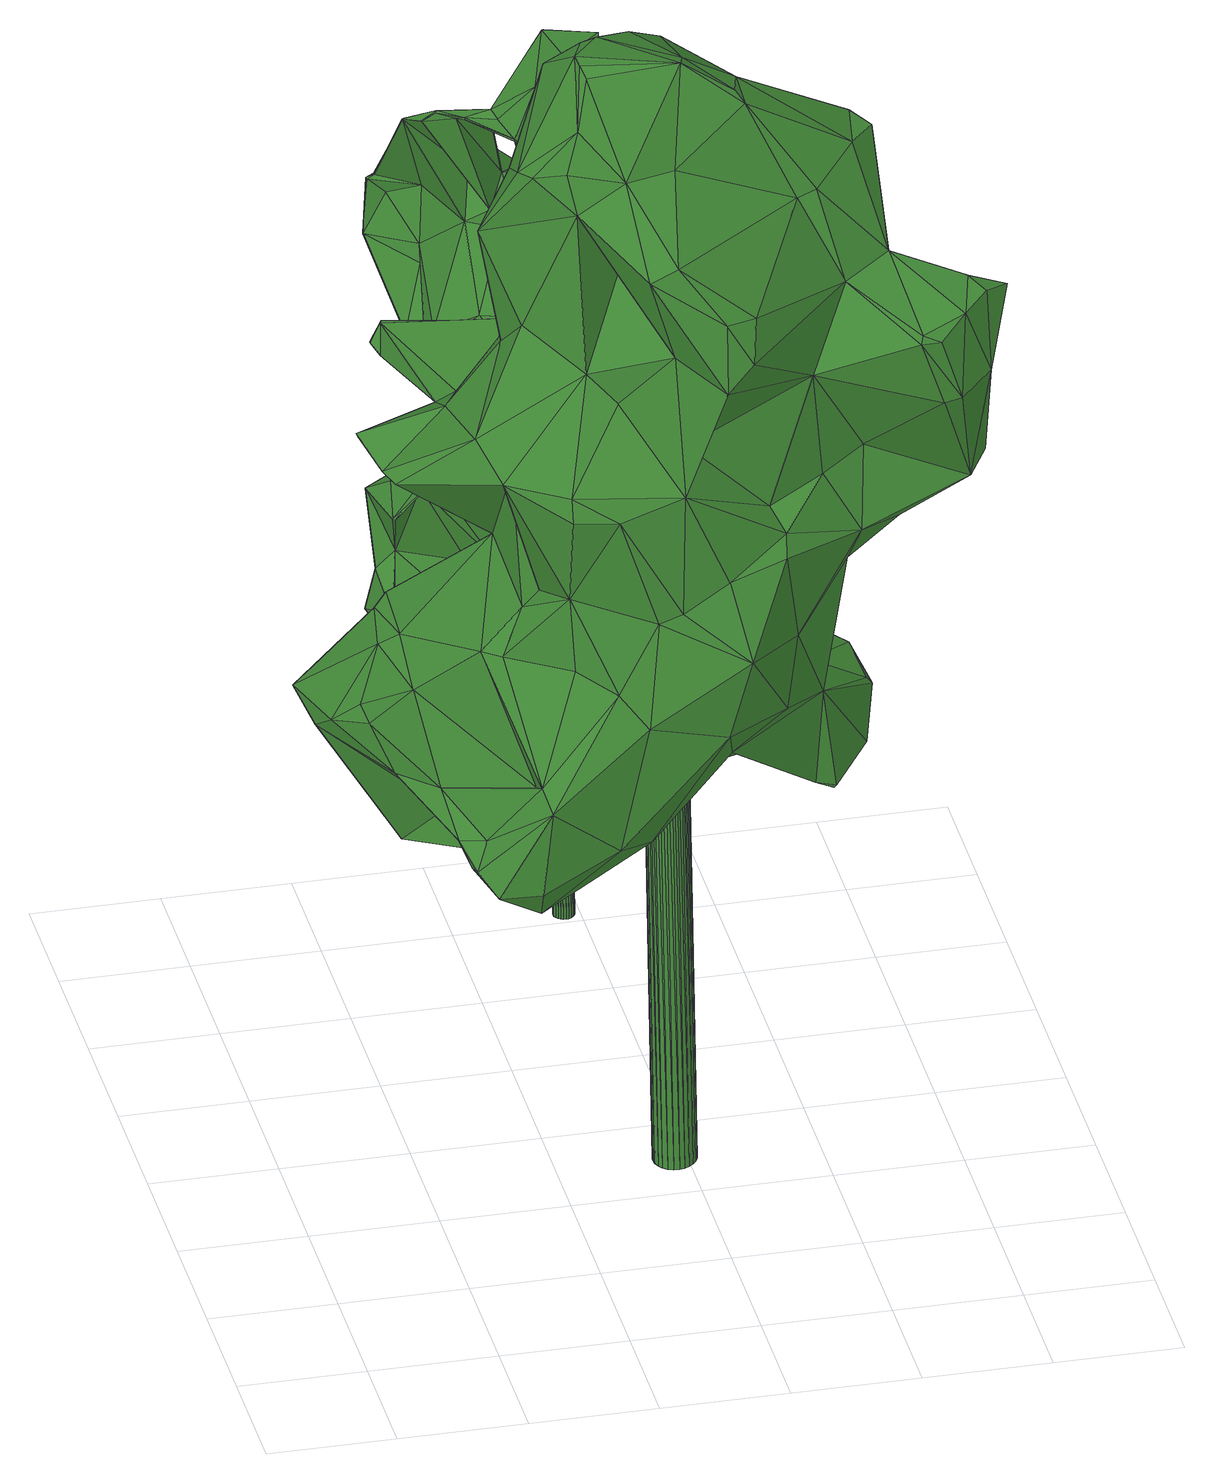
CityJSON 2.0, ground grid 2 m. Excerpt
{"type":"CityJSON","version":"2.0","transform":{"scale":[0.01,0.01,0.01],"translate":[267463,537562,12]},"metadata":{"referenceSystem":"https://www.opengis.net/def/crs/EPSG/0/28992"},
"CityObjects":{
"tree1":{"type":"SolitaryVegetationObject","attributes":{"gtid":84,"crown_width_m":9.64,"crown_median_z":24.46,"crown_r50_m":0.431,"crown_porosity":0.879,"trunk_H_m":11.35,"trunk_DBH_m":0.662,"trunk_radius_m":0.331,"trunk_base_height_m":13.11,"original_gtid":"89"},"geometry":[{"type":"Solid","lod":"3","boundaries":[[[[0,1,2]],[[3,4,5]],[[6,7,8]],[[9,10,11]],[[12,13,14]],[[15,16,17]],[[18,19,20]],[[21,22,23]],[[24,25,26]],[[27,28,29]],[[30,29,28]],[[24,31,25]],[[32,33,34]],[[21,35,36]],[[25,31,37]],[[38,39,40]],[[41,42,43]],[[44,45,46]],[[11,7,9]],[[47,48,49]],[[50,51,8]],[[52,53,54]],[[1,55,56]],[[0,55,1]],[[57,58,59]],[[60,61,62]],[[9,6,10]],[[63,10,6]],[[64,65,66]],[[17,67,68]],[[69,17,68]],[[70,71,72]],[[18,52,54]],[[73,74,75]],[[71,70,76]],[[77,76,70]],[[78,79,80]],[[81,82,83]],[[27,29,84]],[[85,86,77]],[[45,87,46]],[[64,19,88]],[[89,90,70]],[[63,6,80]],[[50,80,51]],[[91,92,4]],[[53,52,44]],[[93,81,83]],[[8,94,95]],[[46,87,96]],[[50,97,98]],[[8,7,94]],[[78,80,50]],[[78,50,98]],[[62,61,99]],[[100,101,102]],[[53,88,19]],[[61,42,41]],[[6,8,51]],[[99,103,62]],[[104,105,56]],[[106,107,108]],[[6,51,80]],[[109,98,97]],[[109,110,98]],[[73,111,112]],[[73,112,56]],[[113,47,49]],[[6,9,7]],[[50,8,95]],[[114,115,116]],[[117,35,31]],[[118,119,120]],[[26,121,24]],[[94,122,97]],[[94,97,95]],[[110,123,59]],[[83,124,125]],[[69,92,17]],[[109,123,110]],[[125,93,83]],[[14,13,126]],[[26,127,121]],[[128,12,129]],[[50,95,97]],[[130,131,132]],[[122,109,97]],[[133,134,40]],[[135,42,136]],[[137,138,139]],[[140,141,142]],[[2,130,63]],[[143,144,135]],[[2,79,0]],[[145,43,146]],[[147,148,149]],[[150,151,152]],[[153,154,155]],[[155,154,156]],[[10,130,132]],[[10,63,130]],[[90,157,73]],[[154,75,74]],[[154,74,57]],[[103,158,62]],[[47,30,159]],[[160,122,161]],[[160,161,162]],[[5,68,163]],[[5,163,164]],[[68,67,163]],[[165,112,111]],[[52,45,44]],[[166,167,7]],[[7,167,94]],[[122,94,167]],[[122,167,166]],[[161,122,166]],[[168,74,73]],[[26,25,169]],[[152,169,25]],[[150,170,171]],[[54,19,18]],[[172,55,173]],[[5,164,174]],[[77,175,85]],[[176,5,174]],[[90,89,34]],[[90,34,177]],[[115,149,148]],[[84,88,27]],[[89,70,72]],[[178,107,13]],[[100,13,107]],[[176,179,3]],[[30,47,113]],[[180,31,181]],[[182,177,112]],[[92,69,4]],[[53,19,54]],[[183,184,185]],[[186,185,184]],[[12,14,187]],[[30,113,188]],[[189,190,191]],[[127,190,189]],[[49,115,114]],[[113,114,188]],[[192,140,179]],[[179,140,142]],[[27,88,193]],[[194,195,196]],[[38,40,197]],[[169,152,151]],[[27,193,198]],[[181,23,199]],[[200,201,39]],[[29,30,188]],[[44,202,53]],[[49,114,113]],[[203,204,18]],[[188,114,29]],[[29,114,84]],[[126,205,14]],[[175,206,207]],[[175,207,208]],[[114,116,209]],[[164,163,176]],[[185,136,60]],[[179,176,67]],[[67,176,163]],[[183,62,158]],[[52,204,45]],[[112,34,104]],[[112,104,56]],[[2,63,79]],[[178,210,108]],[[178,13,128]],[[203,211,204]],[[121,127,212]],[[140,213,141]],[[88,84,214]],[[89,184,215]],[[76,216,71]],[[24,121,212]],[[93,217,81]],[[178,108,107]],[[73,157,218]],[[164,176,174]],[[168,57,74]],[[219,202,46]],[[123,220,57]],[[59,123,57]],[[221,23,222]],[[223,224,225]],[[211,87,45]],[[177,182,165]],[[226,220,227]],[[123,227,220]],[[216,76,137]],[[69,68,5]],[[147,43,145]],[[166,228,191]],[[53,229,193]],[[148,116,115]],[[221,222,230]],[[221,230,198]],[[231,232,233]],[[2,134,131]],[[39,119,200]],[[222,201,234]],[[85,175,208]],[[39,201,133]],[[40,39,133]],[[234,201,200]],[[111,218,165]],[[196,235,15]],[[234,230,222]],[[181,21,23]],[[42,236,43]],[[183,60,62]],[[183,185,60]],[[190,26,151]],[[138,237,195]],[[238,158,103]],[[183,158,238]],[[28,239,240]],[[145,146,143]],[[179,67,178]],[[179,178,233]],[[104,34,105]],[[196,77,86]],[[212,117,24]],[[181,35,21]],[[239,198,230]],[[239,230,234]],[[136,186,241]],[[36,117,212]],[[31,180,37]],[[1,40,134]],[[1,134,2]],[[5,4,69]],[[70,90,206]],[[176,3,5]],[[241,186,72]],[[184,238,215]],[[242,208,75]],[[73,75,208]],[[166,191,161]],[[135,136,243]],[[148,145,66]],[[148,66,65]],[[147,145,148]],[[28,240,30]],[[215,244,89]],[[197,33,32]],[[98,110,58]],[[216,137,143]],[[208,207,90]],[[64,66,137]],[[102,126,13]],[[193,229,198]],[[31,35,181]],[[25,37,245]],[[25,245,152]],[[82,124,83]],[[198,28,27]],[[211,203,20]],[[18,20,203]],[[91,246,247]],[[196,247,246]],[[220,154,57]],[[127,189,212]],[[212,189,36]],[[132,217,10]],[[241,72,71]],[[70,206,77]],[[175,77,206]],[[59,58,110]],[[134,133,131]],[[133,248,131]],[[120,119,244]],[[88,214,64]],[[112,165,182]],[[84,114,209]],[[56,172,73]],[[218,111,73]],[[165,218,177]],[[90,177,218]],[[32,34,249]],[[26,190,127]],[[13,12,128]],[[46,202,44]],[[118,240,119]],[[239,119,240]],[[77,237,76]],[[250,237,77]],[[250,77,196]],[[250,196,195]],[[220,226,154]],[[160,162,251]],[[179,4,3]],[[91,4,179]],[[87,231,96]],[[36,189,124]],[[13,100,102]],[[251,171,170]],[[96,231,233]],[[150,152,245]],[[46,96,129]],[[242,75,154]],[[129,219,46]],[[223,102,224]],[[185,186,136]],[[45,204,211]],[[250,195,237]],[[198,229,199]],[[64,214,65]],[[141,91,142]],[[142,91,179]],[[92,91,196]],[[92,196,15]],[[194,246,213]],[[252,37,205]],[[227,225,226]],[[224,253,106]],[[224,106,226]],[[102,253,224]],[[198,199,221]],[[197,105,33]],[[211,231,87]],[[125,228,93]],[[0,78,173]],[[120,244,215]],[[38,249,89]],[[197,249,38]],[[183,238,184]],[[186,184,89]],[[228,125,189]],[[149,41,147]],[[41,43,147]],[[192,179,231]],[[125,124,189]],[[138,20,64]],[[197,32,249]],[[198,239,28]],[[254,255,222]],[[0,79,78]],[[24,117,31]],[[256,65,257]],[[67,210,178]],[[53,193,88]],[[64,20,19]],[[65,214,257]],[[122,251,109]],[[160,251,122]],[[178,128,129]],[[181,229,258]],[[202,219,53]],[[129,96,233]],[[178,129,233]],[[89,249,34]],[[253,102,101]],[[101,100,253]],[[155,156,108]],[[60,42,61]],[[81,254,82]],[[108,210,16]],[[115,99,259]],[[115,259,149]],[[260,238,103]],[[103,99,260]],[[115,49,48]],[[99,48,260]],[[115,48,99]],[[150,190,151]],[[169,151,26]],[[17,261,15]],[[36,124,82]],[[196,91,247]],[[138,137,237]],[[141,246,91]],[[213,246,141]],[[20,231,211]],[[138,231,20]],[[177,34,112]],[[190,171,251]],[[162,190,251]],[[102,223,126]],[[100,107,253]],[[106,253,107]],[[120,215,262]],[[263,262,215]],[[225,224,226]],[[64,139,138]],[[137,139,64]],[[187,258,53]],[[187,53,219]],[[30,262,159]],[[48,47,159]],[[34,33,105]],[[136,42,60]],[[16,155,108]],[[236,135,144]],[[180,258,14]],[[237,137,76]],[[2,131,130]],[[89,264,38]],[[145,137,66]],[[190,162,161]],[[228,189,191]],[[92,261,17]],[[15,261,92]],[[187,14,258]],[[181,258,180]],[[186,89,72]],[[143,146,144]],[[225,227,252]],[[241,243,136]],[[37,252,245]],[[150,252,227]],[[241,71,265]],[[245,252,150]],[[80,79,63]],[[238,260,263]],[[238,263,215]],[[61,41,149]],[[149,259,61]],[[99,61,259]],[[0,173,55]],[[228,166,266]],[[228,266,93]],[[22,222,23]],[[166,7,266]],[[196,246,194]],[[140,267,213]],[[192,267,140]],[[209,257,214]],[[85,235,86]],[[208,235,85]],[[208,242,235]],[[196,86,235]],[[266,7,217]],[[208,90,73]],[[90,218,157]],[[191,190,161]],[[190,150,171]],[[56,55,172]],[[231,179,232]],[[180,205,37]],[[206,90,207]],[[268,22,36]],[[219,269,187]],[[12,187,269]],[[129,269,219]],[[12,269,129]],[[21,36,22]],[[268,222,22]],[[38,264,39]],[[39,264,270]],[[270,264,244]],[[244,264,89]],[[1,105,40]],[[98,173,78]],[[58,173,98]],[[58,172,173]],[[201,255,133]],[[254,133,255]],[[131,254,81]],[[248,254,131]],[[133,254,248]],[[159,262,260]],[[263,260,262]],[[159,260,48]],[[262,118,120]],[[118,262,240]],[[30,240,262]],[[225,205,223]],[[16,210,17]],[[271,267,138]],[[168,58,57]],[[266,217,93]],[[131,81,217]],[[131,217,132]],[[7,11,217]],[[10,217,11]],[[109,251,123]],[[221,199,23]],[[235,242,153]],[[235,153,15]],[[17,210,67]],[[201,222,255]],[[209,214,84]],[[270,244,119]],[[270,119,39]],[[234,200,119]],[[234,119,239]],[[153,242,154]],[[15,155,16]],[[153,155,15]],[[222,268,82]],[[82,254,222]],[[36,82,268]],[[197,40,105]],[[172,58,168]],[[172,168,73]],[[256,148,65]],[[195,194,271]],[[137,145,143]],[[56,105,1]],[[251,170,123]],[[227,170,150]],[[123,170,227]],[[156,106,108]],[[154,106,156]],[[226,106,154]],[[257,209,116]],[[256,116,148]],[[256,257,116]],[[252,205,225]],[[180,14,205]],[[223,205,126]],[[36,35,117]],[[233,232,179]],[[42,135,236]],[[144,146,43]],[[43,236,144]],[[135,243,241]],[[138,267,231]],[[231,267,192]],[[135,265,143]],[[216,265,71]],[[143,265,216]],[[241,265,135]],[[199,229,181]],[[258,229,53]],[[195,271,138]],[[18,204,52]],[[194,213,267]],[[271,194,267]],[[272,273,274]],[[272,274,275]],[[275,274,276]],[[275,276,277]],[[274,273,278]],[[274,278,276]],[[276,278,279]],[[276,279,277]],[[278,273,280]],[[278,280,279]],[[279,280,281]],[[279,281,277]],[[280,273,282]],[[280,282,281]],[[281,282,283]],[[281,283,277]],[[282,273,284]],[[282,284,283]],[[283,284,285]],[[283,285,277]],[[284,273,286]],[[284,286,285]],[[285,286,287]],[[285,287,277]],[[286,273,288]],[[286,288,287]],[[287,288,289]],[[287,289,277]],[[288,273,290]],[[288,290,289]],[[289,290,291]],[[289,291,277]],[[290,273,292]],[[290,292,291]],[[291,292,293]],[[291,293,277]],[[292,273,294]],[[292,294,293]],[[293,294,295]],[[293,295,277]],[[294,273,296]],[[294,296,295]],[[295,296,297]],[[295,297,277]],[[296,273,298]],[[296,298,297]],[[297,298,299]],[[297,299,277]],[[298,273,300]],[[298,300,299]],[[299,300,301]],[[299,301,277]],[[300,273,302]],[[300,302,301]],[[301,302,303]],[[301,303,277]],[[302,273,304]],[[302,304,303]],[[303,304,305]],[[303,305,277]],[[304,273,306]],[[304,306,305]],[[305,306,307]],[[305,307,277]],[[306,273,308]],[[306,308,307]],[[307,308,309]],[[307,309,277]],[[308,273,310]],[[308,310,309]],[[309,310,311]],[[309,311,277]],[[310,273,312]],[[310,312,311]],[[311,312,313]],[[311,313,277]],[[312,273,314]],[[312,314,313]],[[313,314,315]],[[313,315,277]],[[314,273,316]],[[314,316,315]],[[315,316,317]],[[315,317,277]],[[316,273,318]],[[316,318,317]],[[317,318,319]],[[317,319,277]],[[318,273,320]],[[318,320,319]],[[319,320,321]],[[319,321,277]],[[320,273,272]],[[320,272,321]],[[321,272,275]],[[321,275,277]]]]}]},
"tree2":{"type":"SolitaryVegetationObject","attributes":{"gtid":216,"crown_width_m":5.28,"crown_median_z":23.49,"crown_r50_m":0.285,"crown_porosity":0.899,"trunk_H_m":10.53,"trunk_DBH_m":0.324,"trunk_radius_m":0.162,"trunk_base_height_m":12.96,"original_gtid":"237"},"geometry":[{"type":"Solid","lod":"3","boundaries":[[[[322,323,324]],[[325,326,327]],[[328,329,330]],[[331,332,333]],[[334,335,336]],[[337,338,339]],[[340,341,342]],[[338,343,344]],[[343,345,346]],[[343,347,345]],[[348,349,333]],[[350,351,352]],[[353,354,355]],[[356,355,354]],[[357,330,358]],[[359,360,361]],[[362,363,364]],[[365,332,331]],[[366,367,326]],[[368,369,370]],[[371,372,373]],[[371,374,375]],[[376,377,378]],[[379,338,380]],[[381,382,383]],[[384,385,386]],[[387,329,328]],[[341,388,389]],[[390,391,392]],[[368,370,393]],[[367,394,395]],[[347,396,345]],[[397,398,399]],[[400,401,402]],[[403,404,405]],[[357,328,330]],[[406,407,364]],[[408,391,409]],[[410,411,351]],[[344,412,380]],[[382,381,413]],[[380,412,414]],[[340,415,416]],[[338,344,380]],[[417,418,419]],[[387,328,420]],[[421,413,381]],[[370,422,393]],[[416,423,424]],[[425,426,427]],[[345,396,426]],[[428,429,430]],[[419,431,432]],[[433,434,435]],[[370,436,437]],[[324,438,322]],[[324,439,438]],[[440,441,442]],[[443,418,417]],[[383,382,444]],[[445,422,446]],[[447,446,422]],[[370,413,423]],[[370,423,416]],[[432,448,417]],[[417,448,449]],[[450,367,451]],[[429,452,453]],[[448,431,449]],[[454,350,352]],[[455,456,457]],[[392,414,458]],[[459,392,458]],[[380,414,379]],[[460,461,462]],[[463,464,465]],[[359,466,467]],[[468,467,466]],[[382,413,370]],[[448,432,431]],[[451,367,395]],[[469,449,431]],[[431,419,469]],[[404,383,433]],[[470,346,471]],[[341,457,388]],[[455,457,341]],[[455,341,340]],[[357,472,473]],[[364,474,475]],[[363,474,364]],[[476,427,477]],[[387,478,329]],[[416,455,340]],[[346,412,344]],[[343,346,344]],[[377,479,480]],[[481,399,482]],[[481,482,483]],[[334,484,335]],[[485,486,334]],[[485,487,454]],[[352,479,484]],[[335,479,377]],[[352,484,334]],[[486,352,334]],[[377,376,336]],[[377,336,335]],[[378,480,351]],[[378,377,480]],[[488,376,411]],[[486,485,454]],[[479,351,480]],[[479,352,351]],[[479,335,484]],[[345,489,471]],[[352,486,454]],[[322,420,323]],[[349,348,433]],[[490,453,491]],[[455,416,424]],[[476,492,427]],[[444,434,433]],[[419,440,469]],[[387,493,478]],[[494,495,496]],[[417,419,432]],[[340,497,415]],[[498,499,405]],[[388,456,500]],[[340,342,462]],[[342,501,462]],[[502,503,493]],[[357,358,472]],[[424,436,456]],[[424,456,455]],[[329,385,384]],[[478,385,329]],[[504,505,446]],[[390,506,382]],[[357,507,328]],[[357,473,507]],[[374,508,509]],[[406,443,407]],[[510,355,511]],[[375,512,513]],[[440,442,469]],[[450,503,327]],[[450,327,367]],[[489,514,471]],[[514,489,515]],[[348,333,498]],[[516,517,505]],[[516,505,504]],[[518,519,473]],[[475,466,359]],[[483,482,487]],[[440,494,520]],[[512,375,460]],[[353,521,483]],[[327,326,367]],[[522,324,323]],[[369,436,370]],[[473,472,325]],[[523,328,507]],[[524,510,525]],[[429,428,526]],[[356,511,355]],[[454,487,350]],[[430,425,428]],[[353,467,521]],[[498,405,404]],[[436,405,499]],[[403,424,527]],[[444,433,383]],[[528,426,529]],[[365,435,437]],[[415,447,416]],[[370,416,447]],[[530,411,410]],[[445,391,408]],[[362,364,407]],[[331,435,365]],[[429,490,430]],[[453,490,429]],[[498,333,332]],[[360,362,531]],[[360,363,362]],[[490,532,425]],[[490,425,430]],[[411,530,488]],[[488,530,524]],[[397,533,398]],[[465,533,397]],[[415,497,447]],[[409,391,390]],[[466,474,534]],[[379,414,445]],[[473,325,518]],[[427,426,477]],[[429,491,535]],[[325,327,518]],[[503,518,327]],[[519,518,503]],[[420,397,323]],[[498,404,348]],[[403,383,404]],[[403,381,383]],[[421,424,423]],[[332,499,498]],[[452,536,453]],[[503,450,493]],[[452,537,536]],[[538,536,537]],[[419,494,440]],[[413,421,423]],[[331,333,433]],[[457,456,388]],[[519,507,473]],[[462,497,340]],[[507,519,463]],[[445,414,391]],[[478,493,450]],[[500,456,436]],[[509,462,461]],[[395,394,386]],[[539,386,394]],[[395,386,451]],[[539,384,386]],[[347,343,396]],[[540,541,359]],[[463,519,503]],[[372,542,543]],[[452,538,537]],[[502,493,387]],[[442,441,361]],[[375,374,460]],[[544,508,371]],[[492,476,337]],[[465,507,463]],[[540,441,520]],[[372,371,375]],[[545,513,512]],[[543,542,339]],[[396,477,426]],[[405,436,403]],[[499,437,436]],[[397,481,323]],[[338,396,343]],[[460,374,461]],[[513,545,368]],[[513,368,393]],[[543,338,446]],[[492,428,425]],[[492,425,427]],[[546,506,547]],[[446,505,548]],[[446,548,543]],[[366,549,539]],[[403,436,424]],[[501,512,460]],[[501,460,462]],[[441,440,520]],[[409,550,408]],[[469,551,449]],[[494,419,418]],[[404,433,348]],[[403,527,381]],[[376,488,525]],[[389,388,500]],[[437,499,365]],[[429,535,452]],[[332,365,499]],[[362,407,531]],[[443,531,407]],[[468,482,467]],[[513,491,542]],[[370,437,435]],[[475,474,466]],[[461,374,509]],[[439,552,438]],[[464,552,439]],[[544,517,508]],[[371,508,374]],[[553,554,408]],[[554,553,491]],[[555,534,474]],[[337,339,542]],[[418,495,494]],[[472,326,325]],[[523,420,328]],[[465,420,523]],[[523,507,465]],[[465,397,420]],[[556,402,481]],[[400,402,556]],[[342,341,389]],[[492,526,428]],[[555,474,363]],[[393,408,554]],[[510,557,355]],[[524,557,510]],[[535,491,453]],[[360,557,530]],[[338,445,446]],[[379,445,338]],[[558,398,482]],[[399,558,482]],[[398,558,399]],[[481,402,323]],[[324,522,401]],[[439,401,464]],[[324,401,439]],[[323,402,522]],[[544,371,373]],[[512,501,545]],[[509,508,516]],[[517,516,508]],[[497,516,504]],[[482,468,559]],[[368,560,369]],[[452,535,538]],[[536,535,453]],[[538,535,536]],[[375,513,372]],[[491,553,532]],[[368,545,560]],[[513,542,372]],[[406,496,495]],[[543,339,338]],[[555,360,410]],[[555,363,360]],[[369,560,389]],[[359,355,557]],[[521,467,398]],[[398,467,482]],[[539,549,384]],[[329,384,549]],[[382,506,444]],[[521,398,400]],[[556,521,400]],[[481,483,556]],[[464,533,465]],[[543,548,372]],[[359,441,540]],[[397,399,481]],[[406,541,540]],[[434,444,546]],[[359,467,355]],[[355,467,353]],[[546,444,506]],[[544,373,372]],[[435,561,370]],[[459,562,392]],[[540,520,496]],[[494,496,520]],[[556,483,521]],[[531,361,360]],[[333,349,433]],[[331,433,435]],[[463,552,464]],[[425,529,426]],[[514,532,458]],[[532,563,458]],[[382,370,390]],[[442,361,531]],[[503,552,463]],[[396,564,477]],[[392,391,414]],[[370,447,422]],[[462,516,497]],[[337,476,564]],[[434,546,547]],[[390,547,506]],[[390,392,547]],[[509,516,462]],[[425,532,515]],[[477,564,476]],[[367,366,394]],[[539,394,366]],[[436,369,500]],[[530,410,360]],[[485,356,565]],[[560,545,389]],[[389,501,342]],[[501,389,545]],[[417,551,443]],[[531,443,551]],[[500,369,389]],[[336,525,334]],[[376,525,336]],[[449,551,417]],[[334,525,485]],[[485,525,356]],[[511,356,525]],[[359,361,441]],[[450,385,478]],[[386,385,451]],[[450,451,385]],[[565,487,485]],[[553,408,550]],[[406,540,496]],[[541,566,359]],[[330,329,549]],[[406,566,541]],[[554,491,393]],[[393,491,513]],[[401,533,464]],[[491,532,490]],[[526,491,429]],[[487,482,559]],[[406,495,443]],[[443,495,418]],[[426,528,345]],[[515,345,528]],[[530,557,524]],[[378,351,411]],[[337,542,567]],[[337,567,492]],[[505,517,548]],[[470,471,514]],[[466,534,468]],[[398,533,400]],[[559,468,534]],[[559,534,487]],[[381,527,421]],[[424,421,527]],[[412,346,470]],[[555,410,350]],[[350,410,351]],[[414,470,458]],[[412,470,414]],[[514,458,470]],[[345,471,346]],[[393,422,408]],[[408,422,445]],[[359,557,360]],[[504,447,497]],[[446,447,504]],[[566,406,475]],[[364,475,406]],[[522,402,401]],[[359,566,475]],[[378,411,376]],[[503,502,552]],[[387,552,502]],[[438,552,322]],[[420,322,552]],[[420,552,387]],[[350,534,555]],[[350,487,534]],[[561,409,370]],[[409,390,370]],[[550,547,562]],[[392,562,547]],[[525,488,524]],[[525,510,511]],[[565,356,354]],[[528,529,515]],[[366,326,358]],[[472,358,326]],[[550,568,547]],[[409,568,550]],[[409,561,568]],[[434,568,435]],[[561,435,568]],[[434,547,568]],[[532,514,515]],[[532,553,563]],[[544,548,517]],[[372,548,544]],[[542,491,567]],[[526,567,491]],[[526,492,567]],[[401,400,533]],[[330,549,358]],[[366,358,549]],[[550,569,553]],[[337,564,338]],[[396,338,564]],[[515,529,425]],[[550,562,569]],[[459,569,562]],[[553,569,563]],[[563,569,458]],[[458,569,459]],[[565,354,570]],[[354,353,570]],[[353,483,570]],[[345,515,489]],[[487,570,483]],[[565,570,487]],[[531,551,442]],[[469,442,551]],[[571,572,573]],[[571,573,574]],[[574,573,575]],[[574,575,576]],[[573,572,577]],[[573,577,575]],[[575,577,578]],[[575,578,576]],[[577,572,579]],[[577,579,578]],[[578,579,580]],[[578,580,576]],[[579,572,581]],[[579,581,580]],[[580,581,582]],[[580,582,576]],[[581,572,583]],[[581,583,582]],[[582,583,584]],[[582,584,576]],[[583,572,585]],[[583,585,584]],[[584,585,586]],[[584,586,576]],[[585,572,587]],[[585,587,586]],[[586,587,588]],[[586,588,576]],[[587,572,589]],[[587,589,588]],[[588,589,590]],[[588,590,576]],[[589,572,591]],[[589,591,590]],[[590,591,592]],[[590,592,576]],[[591,572,593]],[[591,593,592]],[[592,593,594]],[[592,594,576]],[[593,572,595]],[[593,595,594]],[[594,595,596]],[[594,596,576]],[[595,572,597]],[[595,597,596]],[[596,597,598]],[[596,598,576]],[[597,572,599]],[[597,599,598]],[[598,599,600]],[[598,600,576]],[[599,572,601]],[[599,601,600]],[[600,601,602]],[[600,602,576]],[[601,572,603]],[[601,603,602]],[[602,603,604]],[[602,604,576]],[[603,572,605]],[[603,605,604]],[[604,605,606]],[[604,606,576]],[[605,572,607]],[[605,607,606]],[[606,607,608]],[[606,608,576]],[[607,572,609]],[[607,609,608]],[[608,609,610]],[[608,610,576]],[[609,572,611]],[[609,611,610]],[[610,611,612]],[[610,612,576]],[[611,572,613]],[[611,613,612]],[[612,613,614]],[[612,614,576]],[[613,572,615]],[[613,615,614]],[[614,615,616]],[[614,616,576]],[[615,572,617]],[[615,617,616]],[[616,617,618]],[[616,618,576]],[[617,572,619]],[[617,619,618]],[[618,619,620]],[[618,620,576]],[[619,572,571]],[[619,571,620]],[[620,571,574]],[[620,574,576]]]]}]}
},
"vertices":[
[322,516,1776],[302,439,1586],[267,442,1780],[858,976,999],[844,980,1007],[915,1041,1022],[404,391,2094],[554,341,2093],[450,452,2086],[407,371,2089],[394,329,2000],[413,356,2075],[730,520,1266],[845,552,1262],[878,368,1262],[598,924,1229],[720,857,1252],[733,852,1209],[788,342,804],[759,338,819],[732,410,828],[751,256,1404],[665,231,1374],[683,197,1344],[945,170,1561],[997,208,1579],[952,180,1700],[586,148,1031],[461,136,1068],[420,149,856],[307,109,956],[981,273,1361],[95,489,1419],[93,489,1424],[226,547,1427],[817,274,1436],[728,216,1601],[1015,325,1372],[130,389,1389],[265,259,1446],[235,316,1496],[180,644,730],[61,628,912],[215,655,755],[869,444,915],[876,477,894],[849,514,948],[208,179,829],[192,236,853],[204,200,825],[479,536,2025],[427,454,2079],[850,396,844],[764,308,995],[791,336,812],[374,524,1642],[356,593,1529],[670,649,1536],[532,624,1714],[692,674,1774],[26,621,919],[44,549,891],[56,497,927],[315,383,1910],[674,406,846],[497,472,766],[501,475,764],[908,952,1062],[900,981,1064],[850,1006,1041],[400,564,1175],[282,574,1051],[273,569,1081],[430,685,1461],[561,669,1462],[518,771,1415],[449,527,1036],[537,644,1130],[417,582,1873],[327,494,1851],[379,495,2025],[462,140,1838],[570,90,1662],[575,120,1762],[476,185,844],[603,761,1252],[618,785,1198],[856,542,904],[604,215,964],[300,488,1224],[323,640,1384],[654,1030,746],[840,989,1025],[508,149,1852],[562,367,2086],[508,490,2066],[836,542,940],[568,540,2021],[494,641,1852],[129,389,889],[943,653,1251],[961,656,1242],[979,624,1242],[99,428,956],[259,554,1438],[224,470,1466],[875,693,1361],[871,697,1294],[784,803,1247],[672,568,1922],[680,665,1793],[201,799,1424],[198,795,1423],[230,127,810],[299,149,763],[255,391,738],[259,392,738],[919,174,1552],[362,202,1144],[356,213,1263],[268,275,1139],[911,156,1669],[645,372,2039],[785,597,1759],[615,110,1696],[622,133,1762],[885,539,1270],[883,161,1681],[645,608,1235],[690,578,1027],[332,356,1913],[388,303,1871],[376,322,1932],[395,276,1611],[318,369,1652],[203,643,1008],[156,642,1023],[497,474,852],[685,633,903],[581,536,991],[728,993,687],[651,1028,742],[728,997,689],[285,561,845],[189,607,983],[320,568,772],[257,591,791],[198,667,709],[283,524,694],[178,559,668],[876,360,1685],[972,253,1721],[1032,254,1698],[627,782,1288],[659,693,1447],[696,825,1274],[695,673,1346],[322,641,1389],[92,459,972],[229,207,864],[826,412,1934],[815,338,1924],[854,381,1923],[939,1003,1043],[956,1028,1026],[182,793,1393],[647,316,2025],[634,330,2042],[541,589,1556],[993,220,1711],[776,497,1745],[844,354,1696],[414,611,1535],[427,543,1679],[954,1029,1023],[593,680,1242],[924,1003,1005],[193,772,1380],[741,763,1166],[836,939,998],[886,334,1270],[810,251,1301],[182,789,1394],[126,492,1053],[156,477,1075],[142,587,1058],[163,600,1075],[758,329,1214],[295,118,812],[788,263,1728],[863,306,1747],[752,298,1873],[691,808,854],[685,200,1038],[621,800,874],[613,764,899],[597,788,964],[117,420,1395],[615,120,1172],[679,176,1312],[352,172,1419],[352,183,1455],[861,445,925],[828,388,835],[849,399,842],[913,431,1317],[430,551,1240],[483,672,1424],[507,777,1382],[327,291,869],[772,818,1224],[835,518,866],[880,157,1668],[652,822,839],[466,382,886],[240,301,1137],[334,500,992],[456,275,1935],[208,781,1385],[770,429,979],[801,593,1536],[589,160,1292],[519,152,1453],[952,564,1268],[972,595,1271],[921,545,1373],[881,669,1423],[850,510,1562],[722,297,1862],[713,252,1131],[517,158,1248],[804,586,900],[710,725,918],[704,699,960],[421,159,1417],[596,920,1228],[80,613,926],[583,651,954],[151,364,1045],[481,164,1232],[420,161,1118],[213,664,1039],[532,782,1403],[201,656,1024],[305,307,1202],[981,269,1618],[653,825,843],[833,940,1000],[477,369,1767],[154,469,1408],[608,747,955],[788,448,1888],[873,348,1488],[963,658,1246],[511,186,1677],[438,248,1571],[320,451,777],[313,402,796],[802,314,1218],[229,488,756],[181,309,903],[640,874,1218],[299,146,981],[309,230,933],[304,372,1401],[233,628,1015],[534,289,1939],[662,799,849],[535,220,1502],[645,454,1061],[332,313,1224],[654,765,874],[608,475,112],[575,475,111],[607,483,111],[591,487,1247],[590,495,1247],[558,487,1246],[604,491,111],[587,504,1246],[599,498,111],[582,510,1246],[592,504,111],[575,516,1246],[584,507,111],[567,519,1246],[575,508,111],[558,520,1246],[567,507,111],[550,519,1246],[559,504,110],[542,516,1246],[552,499,110],[535,511,1246],[547,492,110],[529,504,1246],[543,484,110],[526,496,1246],[542,475,111],[525,488,1246],[543,467,111],[526,479,1246],[546,459,111],[529,471,1246],[551,452,111],[534,464,1246],[558,446,111],[541,459,1246],[566,443,111],[549,455,1246],[575,442,111],[558,454,1246],[583,443,111],[566,455,1247],[591,446,112],[574,458,1247],[598,451,112],[581,464,1247],[603,458,112],[586,470,1247],[607,466,112],[590,478,1247],
[657,1135,1049],[635,1226,1060],[616,1154,1037],[926,1141,948],[969,1124,941],[905,1073,934],[837,1240,1039],[892,1153,1074],[934,1226,974],[456,970,1550],[480,956,1542],[449,964,1551],[299,1274,703],[288,1296,622],[313,1218,653],[467,1291,1234],[454,1349,1278],[481,1300,1240],[794,1189,1435],[771,1133,1429],[771,1142,1413],[310,1343,1268],[345,1349,1319],[292,1327,1254],[298,1336,1345],[299,1335,1250],[470,957,1556],[448,964,1554],[375,1299,694],[355,1301,622],[345,1356,625],[398,1241,914],[355,1229,865],[378,1224,875],[303,1174,846],[931,1226,972],[984,1167,926],[526,1203,780],[480,1224,730],[560,1158,779],[581,1223,766],[538,1273,758],[595,1239,790],[483,1012,1545],[972,1123,944],[946,1061,938],[619,1165,1396],[657,1140,1422],[567,1170,1546],[688,1266,1244],[621,1282,1256],[653,1303,1258],[797,1230,1240],[691,1249,1250],[316,1217,652],[301,1276,604],[346,1257,637],[412,1306,1362],[345,1338,1347],[590,1059,1720],[531,1179,1662],[541,1066,1680],[925,1103,1056],[913,1060,1058],[928,1037,1056],[817,1083,1048],[739,1066,1480],[696,1132,1424],[448,1152,1552],[385,1196,1522],[375,1199,1531],[579,1185,1393],[978,1041,1041],[976,1039,1040],[340,1319,1202],[637,1229,1060],[558,1320,954],[558,1344,987],[549,1216,1000],[577,1180,1012],[546,1226,1007],[586,1061,1587],[528,992,1580],[539,992,1552],[611,1202,788],[611,1203,785],[483,1236,1389],[446,1150,1543],[438,1259,710],[383,1243,680],[311,1339,1349],[534,1180,1662],[336,1244,1497],[738,1270,1495],[701,1216,1537],[747,1049,709],[716,1087,785],[718,1033,732],[713,1192,1044],[570,1147,1647],[583,1211,1414],[620,1170,1586],[621,1167,1587],[358,1142,1185],[331,1213,1142],[347,1191,1148],[402,1138,1185],[430,1082,1216],[389,1085,1219],[719,1029,704],[743,1029,706],[466,1008,1563],[466,1072,1543],[466,1071,1540],[594,1065,1549],[539,1047,1548],[657,1133,1046],[650,1141,1023],[615,1075,768],[550,1091,813],[602,1124,743],[701,1124,769],[501,1090,1619],[515,1252,1390],[562,1265,1371],[637,1234,1427],[742,1030,703],[719,1031,702],[842,1041,1025],[927,1035,1054],[534,1029,1243],[534,1030,1247],[337,1341,791],[734,1096,1496],[711,1077,1487],[741,1067,1482],[333,1243,1496],[355,1217,1505],[753,1199,1268],[800,1229,1242],[788,1211,1291],[719,1164,1016],[663,1164,1015],[673,1206,1023],[533,1255,770],[470,1248,940],[432,1264,914],[642,1087,733],[311,1335,1349],[300,1333,1344],[981,1167,925],[899,1197,965],[537,1273,760],[592,1238,792],[359,1207,1155],[334,1215,1141],[836,1086,1056],[315,1329,612],[328,1296,610],[497,1320,1040],[495,1327,949],[408,1312,964],[314,1330,615],[291,1308,824],[317,1317,770],[366,1358,827],[382,1242,682],[328,1332,1318],[417,1096,1230],[468,1176,1329],[396,1159,1178],[826,1054,1029],[713,1086,787],[699,1123,772],[650,1114,759],[715,1263,1434],[480,954,1544],[538,993,1550],[710,1076,1484],[715,1160,1329],[804,1075,1022],[801,1063,954],[668,1249,1402],[652,1304,1261],[447,1149,1553],[811,1243,1002],[759,1306,1273],[784,1297,1272],[357,1228,862],[307,1173,845],[695,1188,1316],[631,1227,1313],[378,1315,1334],[370,1291,1247],[758,1307,1276],[675,1355,1242],[889,1160,969],[851,1176,989],[615,1078,770],[486,1251,964],[594,1198,1027],[810,1244,1005],[432,1245,715],[330,1276,729],[404,1140,1188],[581,1105,1644],[370,1286,1216],[357,1206,1158],[434,1245,712],[608,1152,754],[418,1197,1334],[578,1211,1005],[499,1299,750],[535,1031,1245],[631,948,1221],[631,946,1219],[631,950,1219],[964,1075,1040],[552,1094,814],[561,1159,782],[509,1275,1238],[532,1293,1244],[674,1352,1240],[663,1156,1370],[453,1129,1546],[408,1156,1540],[620,1285,1258],[950,1134,1002],[400,1175,1528],[660,1102,745],[728,1123,1019],[454,1186,1356],[484,1182,1362],[501,1300,747],[499,1255,978],[465,1229,730],[557,1323,954],[391,1275,886],[648,1148,1396],[454,1129,1543],[374,1198,1528],[437,1263,1387],[372,1288,1215],[323,1280,848],[556,1198,780],[423,1252,1302],[409,1155,1536],[357,1217,1504],[373,1276,892],[591,1225,96],[575,1225,96],[591,1230,96],[572,1205,1149],[571,1209,1149],[556,1204,1148],[589,1233,96],[570,1213,1149],[586,1237,96],[567,1216,1149],[583,1239,96],[564,1219,1149],[579,1241,96],[560,1220,1149],[575,1241,96],[555,1220,1149],[571,1241,96],[551,1220,1149],[567,1239,96],[547,1218,1149],[563,1236,96],[544,1216,1149],[561,1233,96],[541,1212,1148],[559,1229,96],[540,1208,1148],[559,1225,96],[540,1204,1148],[559,1220,96],[540,1200,1148],[561,1217,96],[542,1196,1148],[564,1213,96],[545,1193,1148],[567,1211,96],[548,1190,1148],[571,1209,96],[552,1189,1148],[575,1209,96],[556,1188,1148],[579,1209,96],[560,1189,1148],[583,1211,96],[564,1190,1148],[587,1214,96],[567,1193,1148],[589,1217,96],[570,1196,1149],[591,1221,96],[571,1200,1149]
]}
